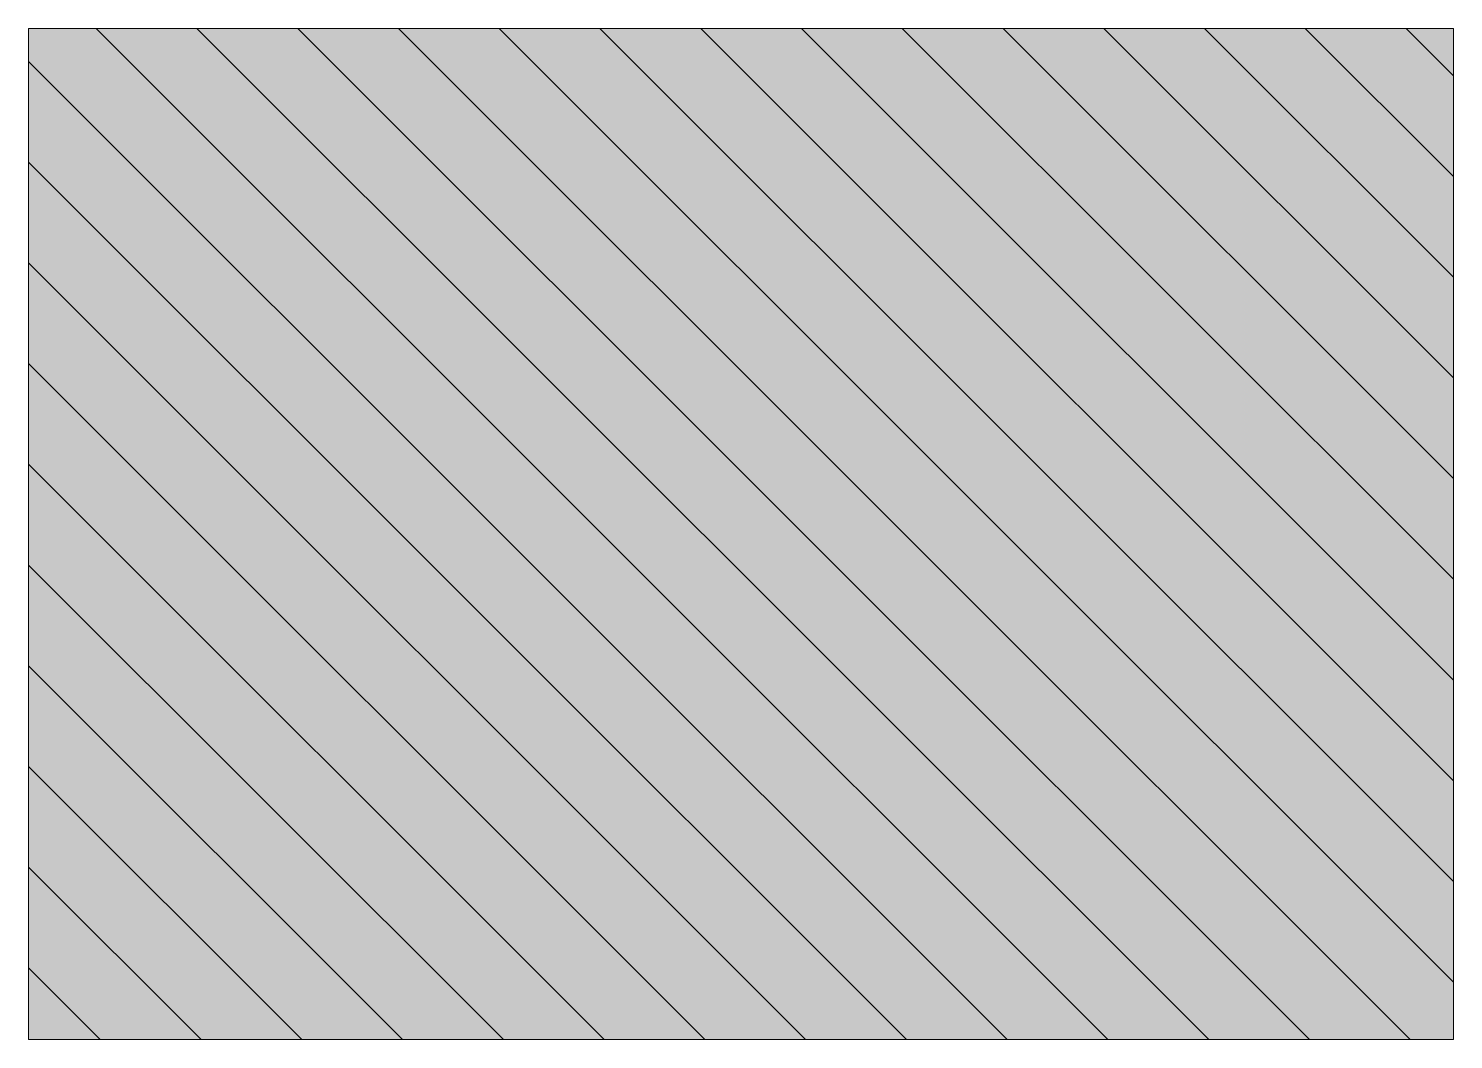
# Model space of a CAD drawing. Header units: metres. Extents: x 0 to 100, y -71 to 0.
import ezdxf

# ---------------------------------------------------------------- set-up
doc = ezdxf.new("R2010")
doc.units = ezdxf.units.M
doc.layers.add('A-DETL-GENF', color=92, linetype='Continuous', lineweight=18)
doc.layers.add('A-DETL-MEDM', color=33, linetype='Continuous', lineweight=18)

# ---------------------------------------------------------------- blocks, each defined once
blk = doc.blocks.new('00 hout_rechthoekig_sls - Vuren 71x100-4309838-00_0 Basismaterialen')
at = {"layer": 'A-DETL-GENF', "lineweight": 13}
blk.add_hatch(color=256, dxfattribs=at).paths.add_polyline_path([(100, -71), (100, 0), (0, 0), (0, -71)])
at = {"layer": 'A-DETL-MEDM', "lineweight": 13}
h = blk.add_hatch(dxfattribs=at)
h.set_pattern_fill('FP_590', color=256, style=0, pattern_type=2)
h.set_pattern_definition([(135, (3318, -5363.867), (-3.535534, -3.535534), [])])
h.paths.add_polyline_path([(100, -71), (100, 0), (0, 0), (0, -71)])
at = {"layer": 'A-DETL-MEDM'}
for p, q in [((0, 0), (100, 0)), ((0, -71), (0, 0)), ((100, 0), (100, -71)), ((100, 0), (100, -71)), ((100, 0), (100, -71)), ((100, -71), (0, -71)), ((100, -71), (0, -71))]:
    blk.add_line(p, q, dxfattribs=at)

msp = doc.modelspace()

# ---------------------------------------------------------------- block references
msp.add_blockref('00 hout_rechthoekig_sls - Vuren 71x100-4309838-00_0 Basismaterialen', (0, 0))

doc.saveas('drawing.dxf')
